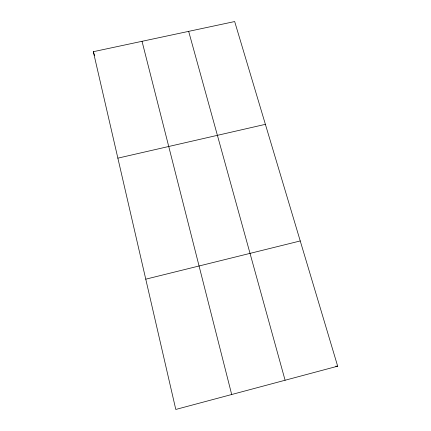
<?xml version="1.0" encoding="UTF-8"?>
<svg xmlns="http://www.w3.org/2000/svg" width="431" height="431" viewBox="0 0 431 431"><rect width="100%" height="100%" fill="white"/><g stroke="black" fill="none" stroke-linecap="round" stroke-linejoin="round"><path stroke-width="0.65" d="M337.672 366.188L175.794 409.45L93.328 51.693L234.669 21.55L337.672 366.188L335.657 366.172M145.764 279.18L300.245 240.951M117.868 158.15L265.388 124.338M93.328 51.693L94.54 55.54M188.659 31.361L285.09 380.239M142.031 41.306L231.689 394.51"/></g></svg>
